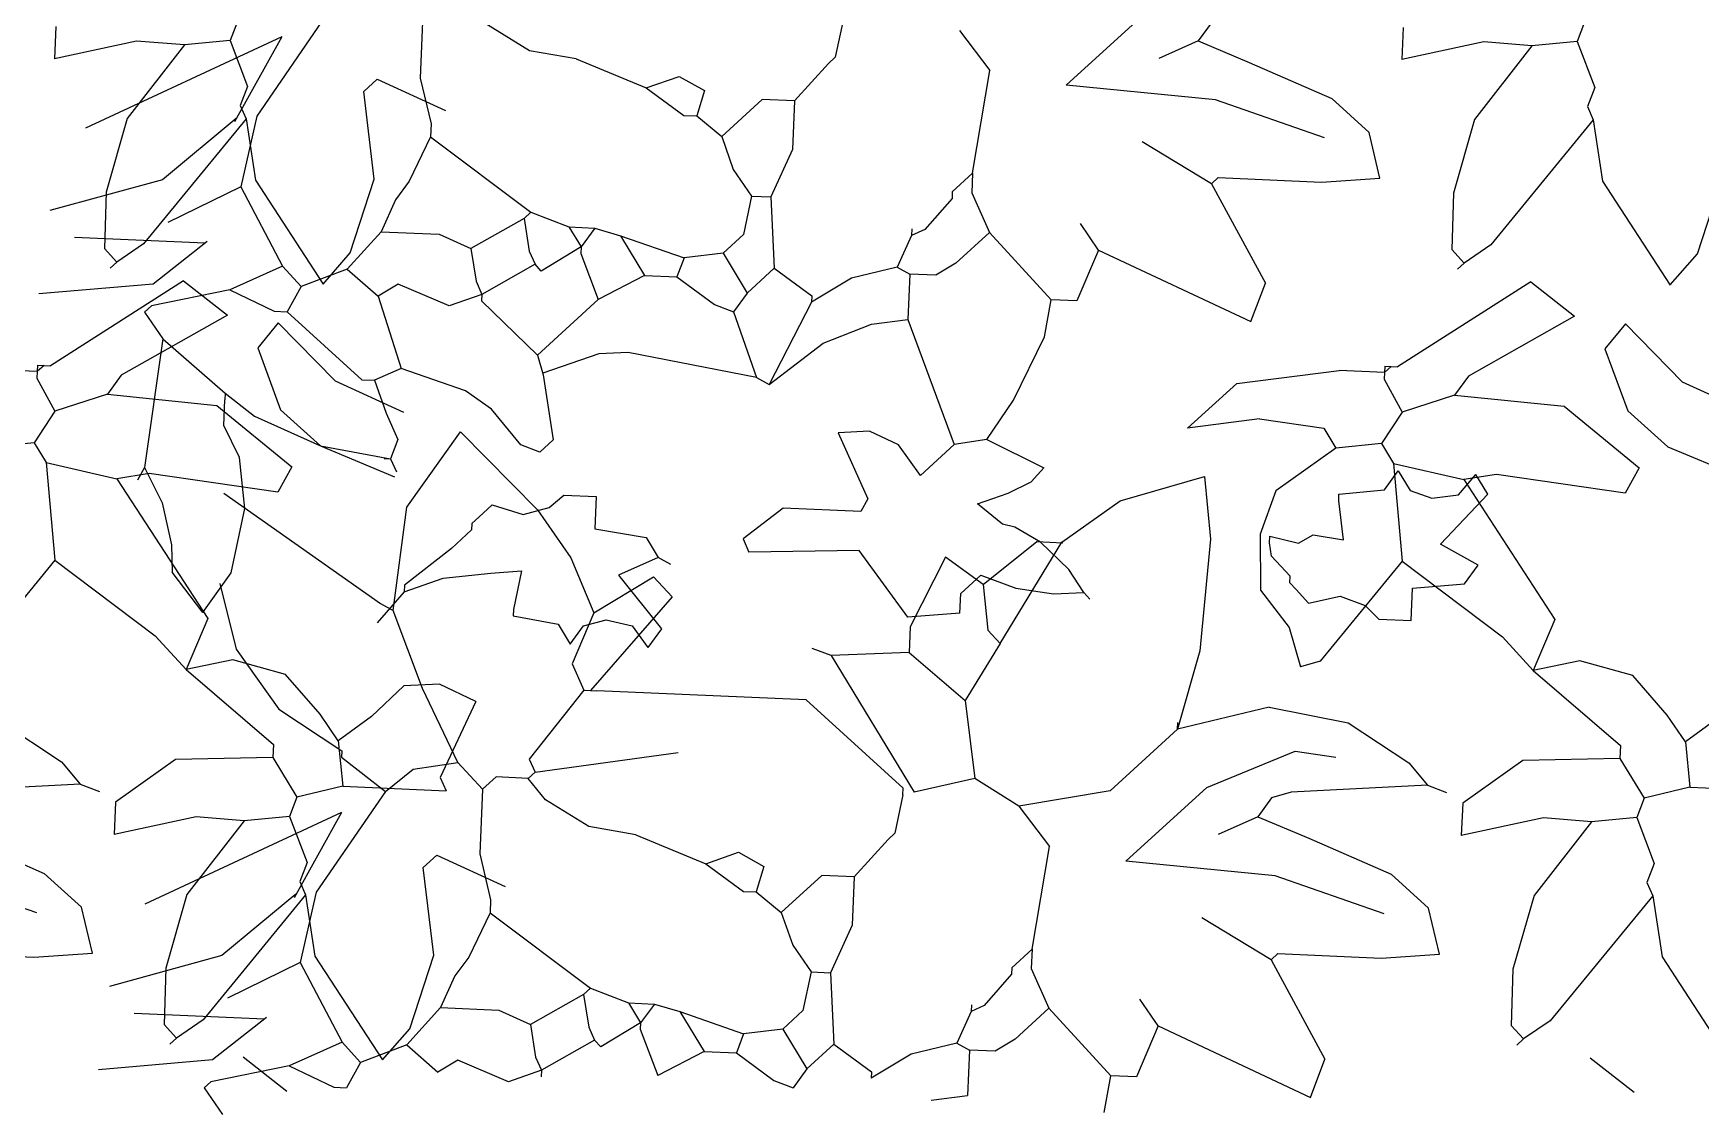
# Model space of a CAD drawing. Header units: inches. Extents: x 78.7 to 90.4, y 46.3 to 56.4.
# Drawn here: x 80.958 to 81.78, y 54.021 to 54.554 of the extents above; entities that cross this region are included whole.
import ezdxf

# ---------------------------------------------------------------- set-up
doc = ezdxf.new("R2010")
doc.units = ezdxf.units.IN
doc.header["$MEASUREMENT"] = 0
doc.layers.add('VERDE_siepe', color=96, linetype='Continuous')

msp = doc.modelspace()

# ---------------------------------------------------------------- linework, layer by layer
at = {"layer": 'VERDE_siepe'}
for p, q in [((81.14994, 54.56383), (81.14855, 54.53196)), ((81.46725, 54.52844), (81.50715, 54.5648)), ((80.9689, 54.55742), (80.96821, 54.5415)), ((81.0584, 54.55991), (81.05479, 54.55049)), ((81.10201, 54.56272), (81.06792, 54.51314)), ((81.20241, 54.54544), (81.181, 54.55866)), ((81.35731, 54.56117), (81.35329, 54.54219)), ((81.41452, 54.55548), (81.42962, 54.53567)), ((81.53919, 54.55962), (81.53241, 54.55034)), ((81.63347, 54.55695), (81.63277, 54.54103)), ((81.72296, 54.55944), (81.71935, 54.55002)), ((81.00867, 54.55021), (80.96821, 54.5415)), ((80.98359, 54.50738), (81.08047, 54.55251)), ((81.03235, 54.54828), (81.00407, 54.51202)), ((81.03235, 54.54828), (81.00867, 54.55021)), ((81.05479, 54.55049), (81.03235, 54.54828)), ((81.05479, 54.55049), (81.06338, 54.52777)), ((81.05714, 54.51056), (81.08047, 54.55251)), ((81.53241, 54.55034), (81.51288, 54.54162)), ((81.53241, 54.55034), (81.55748, 54.53967)), ((81.67323, 54.54974), (81.63277, 54.54103)), ((81.69691, 54.54781), (81.66863, 54.51155)), ((81.69691, 54.54781), (81.67323, 54.54974)), ((81.71935, 54.55002), (81.69691, 54.54781)), ((81.71935, 54.55002), (81.72794, 54.5273)), ((81.22558, 54.54138), (81.20241, 54.54544)), ((81.22558, 54.54138), (81.26006, 54.5271)), ((81.34997, 54.53914), (81.3332, 54.52072)), ((81.35329, 54.54219), (81.34997, 54.53914)), ((81.55748, 54.53967), (81.59821, 54.52193)), ((81.12738, 54.53136), (81.12072, 54.52527)), ((81.12738, 54.53136), (81.16109, 54.51592)), ((81.14855, 54.53196), (81.15395, 54.50938)), ((81.26006, 54.5271), (81.27627, 54.53278)), ((81.27627, 54.53278), (81.28874, 54.52585)), ((81.42102, 54.48498), (81.42962, 54.53567)), ((81.06338, 54.52777), (81.05978, 54.51835)), ((81.1259, 54.48213), (81.12072, 54.52527)), ((81.26006, 54.5271), (81.27862, 54.51353)), ((81.28874, 54.52585), (81.285, 54.51325)), ((81.54096, 54.52115), (81.46725, 54.52844)), ((81.72794, 54.5273), (81.72434, 54.51788)), ((81.05978, 54.51835), (81.06268, 54.51184)), ((81.31727, 54.52142), (81.29732, 54.50313)), ((81.3332, 54.52072), (81.31727, 54.52142)), ((81.3332, 54.52072), (81.33221, 54.49678)), ((81.5947, 54.50248), (81.54096, 54.52115)), ((81.59821, 54.52193), (81.61663, 54.50518)), ((81.72434, 54.51788), (81.72724, 54.51137)), ((81.00407, 54.51202), (80.99369, 54.47561)), ((81.06268, 54.51184), (81.01211, 54.4502)), ((81.05777, 54.51208), (81.02136, 54.48182)), ((81.06792, 54.51314), (81.06003, 54.47836)), ((81.06268, 54.51184), (81.06724, 54.48162)), ((81.15395, 54.50938), (81.15367, 54.50301)), ((81.27862, 54.51353), (81.285, 54.51325)), ((81.285, 54.51325), (81.29732, 54.50313)), ((81.66863, 54.51155), (81.65825, 54.47515)), ((81.72724, 54.51137), (81.67667, 54.44973)), ((81.72724, 54.51137), (81.73181, 54.48115)), ((81.15367, 54.50301), (81.14314, 54.48113)), ((81.15367, 54.50301), (81.20313, 54.46575)), ((81.29732, 54.50313), (81.303, 54.48692)), ((81.53891, 54.47984), (81.5047, 54.50048)), ((81.62202, 54.48259), (81.61663, 54.50518)), ((81.33221, 54.49678), (81.32156, 54.47335)), ((81.02136, 54.48182), (80.96585, 54.46666)), ((81.06724, 54.48162), (81.10063, 54.43038)), ((81.11407, 54.44575), (81.1259, 54.48213)), ((81.14314, 54.48113), (81.13636, 54.47185)), ((81.303, 54.48692), (81.312, 54.47376)), ((81.42102, 54.48498), (81.41105, 54.47583)), ((81.42102, 54.48498), (81.42061, 54.47542)), ((81.53891, 54.47984), (81.54223, 54.48288)), ((81.54223, 54.48288), (81.59321, 54.48066)), ((81.59321, 54.48066), (81.62202, 54.48259)), ((81.73181, 54.48115), (81.76519, 54.42991)), ((81.77863, 54.44528), (81.79046, 54.48167)), ((80.99369, 54.47561), (80.99286, 54.44785)), ((81.06003, 54.47836), (81.02415, 54.46077)), ((81.06003, 54.47836), (81.08066, 54.43916)), ((81.312, 54.47376), (81.30799, 54.45479)), ((81.312, 54.47376), (81.32156, 54.47335)), ((81.32156, 54.47335), (81.32322, 54.43816)), ((81.41105, 54.47583), (81.41091, 54.47264)), ((81.42061, 54.47542), (81.42933, 54.45588)), ((81.53891, 54.47984), (81.5655, 54.43079)), ((81.65825, 54.47515), (81.65742, 54.44738)), ((81.13636, 54.47185), (81.12929, 54.45619)), ((81.20313, 54.46575), (81.19979, 54.46269)), ((81.20313, 54.46575), (81.22196, 54.45854)), ((81.41091, 54.47264), (81.39747, 54.45727)), ((81.19979, 54.46269), (81.17362, 54.44788)), ((81.19979, 54.46269), (81.20229, 54.44663)), ((81.22196, 54.45854), (81.22791, 54.4487)), ((81.22196, 54.45854), (81.23471, 54.45798)), ((81.23471, 54.45798), (81.22791, 54.4487)), ((81.23471, 54.45798), (81.24731, 54.45424)), ((81.3911, 54.45755), (81.39096, 54.45436)), ((81.39747, 54.45727), (81.39096, 54.45436)), ((81.48322, 54.44715), (81.47422, 54.4603)), ((81.04238, 54.45055), (80.97804, 54.45335)), ((81.01211, 54.4502), (80.99895, 54.44119)), ((81.01679, 54.43056), (81.04343, 54.45145)), ((81.12929, 54.45619), (81.11252, 54.43777)), ((81.12929, 54.45619), (81.15796, 54.45494)), ((81.15796, 54.45494), (81.17362, 54.44788)), ((81.22791, 54.4487), (81.20824, 54.43679)), ((81.22791, 54.4487), (81.22777, 54.44552)), ((81.24731, 54.45424), (81.27876, 54.4433)), ((81.24731, 54.45424), (81.25922, 54.43457)), ((81.30799, 54.45479), (81.29801, 54.44565)), ((81.39096, 54.45436), (81.3839, 54.43871)), ((81.42933, 54.45588), (81.41271, 54.44064)), ((81.42933, 54.45588), (81.45981, 54.42263)), ((81.67667, 54.44973), (81.66352, 54.44073)), ((80.99286, 54.44785), (80.99895, 54.44119)), ((80.99895, 54.44119), (80.99563, 54.43815)), ((81.10063, 54.43038), (81.11407, 54.44575)), ((81.17362, 54.44788), (81.17611, 54.43181)), ((81.2052, 54.44012), (81.17901, 54.42529)), ((81.20229, 54.44663), (81.2052, 54.44012)), ((81.20824, 54.43679), (81.2052, 54.44012)), ((81.22777, 54.44552), (81.23636, 54.42279)), ((81.27876, 54.4433), (81.27515, 54.43388)), ((81.29801, 54.44565), (81.27876, 54.4433)), ((81.29801, 54.44565), (81.30992, 54.42597)), ((81.41271, 54.44064), (81.40288, 54.43469)), ((81.48322, 54.44715), (81.47255, 54.42207)), ((81.48322, 54.44715), (81.55829, 54.41196)), ((81.65742, 54.44738), (81.66352, 54.44073)), ((81.66352, 54.44073), (81.66019, 54.43768)), ((81.7652, 54.42992), (81.77863, 54.44528)), ((81.03184, 54.43193), (80.96618, 54.39011)), ((81.03184, 54.43193), (81.05346, 54.41504)), ((81.08066, 54.43916), (81.05462, 54.42753)), ((81.08066, 54.43916), (81.0898, 54.42918)), ((81.11252, 54.43777), (81.0898, 54.42918)), ((81.11252, 54.43777), (81.1279, 54.42433)), ((81.17611, 54.43181), (81.17901, 54.42529)), ((81.25922, 54.43457), (81.23636, 54.42279)), ((81.25922, 54.43457), (81.27515, 54.43388)), ((81.27515, 54.43388), (81.29371, 54.42029)), ((81.32322, 54.43816), (81.30992, 54.42597)), ((81.32322, 54.43816), (81.34178, 54.42458)), ((81.36131, 54.43331), (81.34164, 54.4214)), ((81.3839, 54.43871), (81.36131, 54.43331)), ((81.3839, 54.43871), (81.39012, 54.43524)), ((81.39012, 54.43524), (81.38915, 54.41294)), ((81.40288, 54.43469), (81.39012, 54.43524)), ((80.96044, 54.42566), (81.01679, 54.43056)), ((81.05462, 54.42753), (81.01597, 54.41964)), ((81.05462, 54.42753), (81.07651, 54.417)), ((81.0898, 54.42918), (81.08287, 54.41672)), ((81.13773, 54.43029), (81.1279, 54.42433)), ((81.1279, 54.42433), (81.13911, 54.38873)), ((81.16281, 54.41962), (81.13773, 54.43029)), ((81.17901, 54.42529), (81.16281, 54.41962)), ((81.17901, 54.42529), (81.17887, 54.42211)), ((81.30992, 54.42597), (81.30313, 54.41669)), ((81.34178, 54.42458), (81.34164, 54.4214)), ((81.55829, 54.41196), (81.5655, 54.43079)), ((81.6964, 54.43146), (81.63074, 54.38964)), ((81.6964, 54.43146), (81.71802, 54.41457)), ((81.01597, 54.41964), (81.01264, 54.41659)), ((81.01264, 54.41659), (81.02165, 54.40343)), ((81.07651, 54.417), (81.08287, 54.41672)), ((81.08287, 54.41672), (81.11972, 54.3832)), ((81.17887, 54.42211), (81.20644, 54.39537)), ((81.23636, 54.42279), (81.20644, 54.39537)), ((81.29371, 54.42029), (81.30313, 54.41669)), ((81.30313, 54.41669), (81.31449, 54.38428)), ((81.34164, 54.4214), (81.32072, 54.38081)), ((81.4566, 54.40444), (81.45981, 54.42263)), ((81.47255, 54.42207), (81.45981, 54.42263)), ((81.05346, 54.41504), (81.00108, 54.38539)), ((81.07851, 54.41128), (81.0684, 54.39896)), ((81.10672, 54.38253), (81.07851, 54.41128)), ((81.3474, 54.40122), (81.37126, 54.41062)), ((81.37126, 54.41062), (81.38915, 54.41294)), ((81.38915, 54.41294), (81.412, 54.3513)), ((81.71802, 54.41457), (81.66564, 54.38492)), ((81.74307, 54.41082), (81.73296, 54.39849)), ((81.77128, 54.38206), (81.74307, 54.41082)), ((81.02165, 54.40343), (81.01249, 54.33999)), ((81.02165, 54.40343), (81.05239, 54.37655)), ((81.0684, 54.39896), (81.07972, 54.36835)), ((81.32072, 54.38081), (81.3474, 54.40122)), ((81.44116, 54.37317), (81.4566, 54.40444)), ((81.20644, 54.39537), (81.20921, 54.38567)), ((81.23668, 54.39603), (81.20899, 54.38638)), ((81.25118, 54.39662), (81.23668, 54.39603)), ((81.31449, 54.38428), (81.25118, 54.39662)), ((81.73296, 54.39849), (81.74428, 54.36788)), ((80.95967, 54.3872), (80.93737, 54.38817)), ((80.95967, 54.3872), (80.95953, 54.38401)), ((80.95953, 54.38401), (80.96839, 54.36766)), ((80.95981, 54.39039), (80.95967, 54.3872)), ((80.96299, 54.39025), (80.95967, 54.3872)), ((80.95981, 54.39039), (80.96299, 54.39025)), ((80.96299, 54.39025), (80.96618, 54.39011)), ((81.00108, 54.38539), (80.9943, 54.37611)), ((81.14043, 54.36709), (81.10672, 54.38253)), ((81.11972, 54.3832), (81.12609, 54.38292)), ((81.13911, 54.38873), (81.12609, 54.38292)), ((81.12609, 54.38292), (81.13177, 54.36671)), ((81.17099, 54.37776), (81.13911, 54.38873)), ((81.20921, 54.38567), (81.21419, 54.35354)), ((81.31449, 54.38428), (81.32072, 54.38081)), ((81.55145, 54.38127), (81.60193, 54.3877)), ((81.62423, 54.38673), (81.60193, 54.3877)), ((81.62423, 54.38673), (81.62409, 54.38355)), ((81.62409, 54.38355), (81.63295, 54.3672)), ((81.62437, 54.38992), (81.62423, 54.38673)), ((81.62755, 54.38978), (81.62423, 54.38673)), ((81.62437, 54.38992), (81.62755, 54.38978)), ((81.62755, 54.38978), (81.63074, 54.38964)), ((81.66564, 54.38492), (81.65886, 54.37564)), ((80.9943, 54.37611), (80.96839, 54.36766)), ((80.9943, 54.37611), (81.04832, 54.37057)), ((81.05239, 54.37655), (81.05225, 54.37336)), ((81.05239, 54.37655), (81.06683, 54.36516)), ((81.18368, 54.36863), (81.17099, 54.37776)), ((81.52704, 54.3593), (81.55145, 54.38127)), ((81.65886, 54.37564), (81.63295, 54.3672)), ((81.65886, 54.37564), (81.71288, 54.3701)), ((81.80499, 54.36662), (81.77128, 54.38206)), ((80.96839, 54.36766), (80.95814, 54.35216)), ((81.04832, 54.37057), (81.0853, 54.34022)), ((81.0517, 54.36062), (81.05225, 54.37336)), ((81.07972, 54.36835), (81.09946, 54.3506)), ((81.13177, 54.36671), (81.13758, 54.35369)), ((81.19813, 54.35105), (81.18368, 54.36863)), ((81.42808, 54.35379), (81.44116, 54.37317)), ((81.63295, 54.3672), (81.6227, 54.35169)), ((81.71288, 54.3701), (81.74986, 54.33976)), ((81.74428, 54.36788), (81.76402, 54.35013)), ((81.05941, 54.34492), (81.0517, 54.36062)), ((81.06683, 54.36516), (81.09946, 54.3506)), ((81.37013, 54.35784), (81.35479, 54.35698)), ((81.3845, 54.35108), (81.37013, 54.35784)), ((81.56259, 54.36389), (81.52704, 54.3593)), ((81.56259, 54.36389), (81.5943, 54.35931)), ((81.5943, 54.35931), (81.60026, 54.34947)), ((80.95814, 54.35216), (80.9357, 54.34994)), ((80.95814, 54.35216), (80.9641, 54.34232)), ((81.09946, 54.3506), (81.13586, 54.33536)), ((81.09946, 54.3506), (81.13398, 54.34427)), ((81.13758, 54.35369), (81.13398, 54.34427)), ((81.14191, 54.32034), (81.16845, 54.35757)), ((81.16845, 54.35757), (81.20635, 54.31906)), ((81.20754, 54.34744), (81.19813, 54.35105)), ((81.21419, 54.35354), (81.20754, 54.34744)), ((81.35479, 54.35698), (81.36934, 54.32443)), ((81.39538, 54.33606), (81.3845, 54.35108)), ((81.412, 54.3513), (81.39538, 54.33606)), ((81.42808, 54.35379), (81.412, 54.3513)), ((81.42808, 54.35379), (81.4562, 54.3398)), ((81.6227, 54.35169), (81.60026, 54.34947)), ((81.6227, 54.35169), (81.62866, 54.34185)), ((81.76402, 54.35013), (81.80042, 54.3349)), ((80.9641, 54.34232), (80.99886, 54.33442)), ((80.9641, 54.34232), (80.96838, 54.29425)), ((81.06212, 54.31966), (81.05941, 54.34492)), ((81.1308, 54.34441), (81.13398, 54.34427)), ((81.13398, 54.34427), (81.13689, 54.33775)), ((81.60026, 54.34947), (81.57062, 54.32842)), ((81.62866, 54.34185), (81.66342, 54.33395)), ((81.62866, 54.34185), (81.63294, 54.29378)), ((81.01493, 54.33691), (80.99886, 54.33442)), ((80.99886, 54.33442), (81.04374, 54.26543)), ((81.01249, 54.33999), (81.00903, 54.33375)), ((81.01249, 54.33999), (81.02135, 54.32258)), ((81.07838, 54.32776), (81.01493, 54.33691)), ((81.0853, 54.34022), (81.07838, 54.32776)), ((81.44996, 54.33286), (81.4562, 54.3398)), ((81.49384, 54.32342), (81.53541, 54.33543)), ((81.53541, 54.33543), (81.53846, 54.30458)), ((81.62423, 54.32893), (81.63103, 54.33821)), ((81.63103, 54.33821), (81.63684, 54.32867)), ((81.66074, 54.32649), (81.66926, 54.33655)), ((81.6795, 54.33644), (81.66342, 54.33395)), ((81.66342, 54.33395), (81.7083, 54.26496)), ((81.67521, 54.32671), (81.66926, 54.33655)), ((81.74294, 54.32729), (81.6795, 54.33644)), ((81.74986, 54.33976), (81.74294, 54.32729)), ((81.05162, 54.32725), (81.12904, 54.27281)), ((81.21211, 54.32024), (81.21939, 54.32635)), ((81.21939, 54.32635), (81.23532, 54.32566)), ((81.23532, 54.32566), (81.23463, 54.30973)), ((81.4235, 54.32207), (81.43857, 54.32722)), ((81.43857, 54.32722), (81.44996, 54.33286)), ((81.57062, 54.32842), (81.56287, 54.30706)), ((81.60166, 54.32353), (81.6018, 54.32672)), ((81.6018, 54.32672), (81.62423, 54.32893)), ((81.63684, 54.32867), (81.64758, 54.32478)), ((81.64758, 54.32478), (81.66074, 54.32649)), ((81.6518, 54.30219), (81.67521, 54.32671)), ((81.02135, 54.32258), (81.0259, 54.30182)), ((81.05529, 54.28797), (81.06212, 54.31966)), ((81.13528, 54.26935), (81.14191, 54.32034)), ((81.17742, 54.31541), (81.18406, 54.32151)), ((81.18406, 54.32151), (81.19942, 54.31679)), ((81.19942, 54.31679), (81.21211, 54.32024)), ((81.20635, 54.31906), (81.2229, 54.29531)), ((81.32764, 54.31986), (81.30782, 54.30476)), ((81.36587, 54.31819), (81.32764, 54.31986)), ((81.36934, 54.32443), (81.36587, 54.31819)), ((81.43583, 54.31195), (81.4235, 54.32207)), ((81.46511, 54.30317), (81.49384, 54.32342)), ((81.60401, 54.30428), (81.60166, 54.32353)), ((81.17395, 54.30918), (81.16397, 54.30004)), ((81.17409, 54.31237), (81.17395, 54.30918)), ((81.17742, 54.31541), (81.17409, 54.31237)), ((81.23463, 54.30973), (81.25997, 54.30543)), ((81.44195, 54.31049), (81.43583, 54.31195)), ((81.45453, 54.30318), (81.44195, 54.31049)), ((81.0259, 54.30182), (81.0262, 54.28831)), ((81.25997, 54.30543), (81.26593, 54.2956)), ((81.30782, 54.30476), (81.31074, 54.29826)), ((81.42632, 54.28219), (81.45278, 54.30339)), ((81.43463, 54.2531), (81.46511, 54.30317)), ((81.45278, 54.30339), (81.46553, 54.30283)), ((81.4686, 54.28967), (81.45453, 54.30318)), ((81.53846, 54.30458), (81.53313, 54.24953)), ((81.56287, 54.30706), (81.56313, 54.2794)), ((81.56747, 54.30286), (81.56761, 54.30606)), ((81.56854, 54.29625), (81.56747, 54.30286)), ((81.56761, 54.30606), (81.58188, 54.30264)), ((81.58188, 54.30264), (81.58899, 54.30677)), ((81.58899, 54.30677), (81.60401, 54.30428)), ((81.6705, 54.2918), (81.6518, 54.30219)), ((80.96838, 54.29425), (80.92793, 54.24494)), ((80.96838, 54.29425), (81.01784, 54.25698)), ((81.16397, 54.30004), (81.14084, 54.2819)), ((81.2229, 54.29531), (81.23418, 54.26822)), ((81.26593, 54.2956), (81.2464, 54.28687)), ((81.27217, 54.29213), (81.26593, 54.2956)), ((81.36504, 54.29908), (81.31074, 54.29826)), ((81.38914, 54.26611), (81.36504, 54.29908)), ((81.40776, 54.29577), (81.3903, 54.26142)), ((81.42632, 54.28219), (81.40776, 54.29577)), ((81.57768, 54.28627), (81.56854, 54.29625)), ((81.63294, 54.29378), (81.59249, 54.24447)), ((81.63294, 54.29378), (81.6824, 54.25651)), ((81.0413, 54.2685), (81.0262, 54.28831)), ((81.0413, 54.2685), (81.05529, 54.28797)), ((81.1407, 54.2787), (81.15988, 54.28538)), ((81.15988, 54.28538), (81.18343, 54.28778)), ((81.18343, 54.28778), (81.19861, 54.28895)), ((81.19861, 54.28895), (81.19459, 54.26998)), ((81.23418, 54.26822), (81.26369, 54.28609)), ((81.2464, 54.28687), (81.26759, 54.26041)), ((81.26369, 54.28609), (81.27283, 54.27612)), ((81.41519, 54.27774), (81.42516, 54.28688)), ((81.42516, 54.28688), (81.44239, 54.28037)), ((81.47586, 54.27828), (81.4686, 54.28967)), ((81.57754, 54.28309), (81.57768, 54.28627)), ((81.6637, 54.28252), (81.6705, 54.2918)), ((81.04967, 54.28266), (81.05784, 54.25037)), ((81.1407, 54.2787), (81.12727, 54.26334)), ((81.14084, 54.2819), (81.1407, 54.2787)), ((81.27283, 54.27612), (81.23252, 54.22999)), ((81.41477, 54.26818), (81.41519, 54.27774)), ((81.42632, 54.28219), (81.42853, 54.25975)), ((81.44239, 54.28037), (81.46104, 54.27771)), ((81.46104, 54.27771), (81.47586, 54.27828)), ((81.47586, 54.27828), (81.4789, 54.27496)), ((81.56313, 54.2794), (81.57726, 54.2611)), ((81.5806, 54.27977), (81.57754, 54.28309)), ((81.5806, 54.27977), (81.58668, 54.27311)), ((81.58668, 54.27311), (81.60239, 54.27648)), ((81.60239, 54.27648), (81.61474, 54.27194)), ((81.63739, 54.26451), (81.63808, 54.28045)), ((81.63808, 54.28045), (81.6637, 54.28252)), ((81.12904, 54.27281), (81.13528, 54.26935)), ((81.14974, 54.23093), (81.13528, 54.26935)), ((81.19459, 54.26998), (81.19445, 54.26678)), ((81.23418, 54.26822), (81.22351, 54.24315)), ((81.41477, 54.26818), (81.38914, 54.26611)), ((81.61474, 54.27194), (81.62146, 54.26521)), ((81.04374, 54.26543), (81.03307, 54.24035)), ((81.19445, 54.26678), (81.21661, 54.26263)), ((81.21661, 54.26263), (81.22257, 54.25279)), ((81.22257, 54.25279), (81.22919, 54.26179)), ((81.22919, 54.26179), (81.24023, 54.26474)), ((81.24023, 54.26474), (81.25319, 54.26189)), ((81.25319, 54.26189), (81.2608, 54.25113)), ((81.26759, 54.26041), (81.2608, 54.25113)), ((81.3903, 54.26142), (81.38974, 54.24868)), ((81.42853, 54.25975), (81.43463, 54.2531)), ((81.57726, 54.2611), (81.58279, 54.2417)), ((81.62146, 54.26521), (81.63739, 54.26451)), ((81.7083, 54.26496), (81.69763, 54.23988)), ((81.01784, 54.25698), (81.03307, 54.24035)), ((81.43463, 54.2531), (81.41744, 54.22512)), ((81.6824, 54.25651), (81.69763, 54.23988)), ((81.05608, 54.24515), (81.03307, 54.24035)), ((81.08215, 54.23787), (81.05608, 54.24515)), ((81.05784, 54.25037), (81.07889, 54.22073)), ((81.22351, 54.24315), (81.22933, 54.23013)), ((81.35137, 54.24715), (81.34195, 54.25076)), ((81.38974, 54.24868), (81.35137, 54.24715)), ((81.35137, 54.24715), (81.39216, 54.17982)), ((81.38974, 54.24868), (81.41744, 54.22512)), ((81.53313, 54.24953), (81.52217, 54.21098)), ((81.59249, 54.24447), (81.58279, 54.2417)), ((81.72065, 54.24468), (81.69763, 54.23988)), ((81.74671, 54.2374), (81.72065, 54.24468)), ((81.03307, 54.24035), (81.07614, 54.20337)), ((81.09914, 54.21832), (81.08215, 54.23787)), ((81.69763, 54.23988), (81.7407, 54.2029)), ((81.7637, 54.21785), (81.74671, 54.2374)), ((81.14054, 54.23225), (81.12462, 54.21721)), ((81.15816, 54.23302), (81.14054, 54.23225)), ((81.16713, 54.19454), (81.14974, 54.23093)), ((81.17602, 54.22454), (81.15816, 54.23302)), ((81.22933, 54.23013), (81.20231, 54.19619)), ((81.22933, 54.23013), (81.23252, 54.22999)), ((81.23252, 54.22999), (81.2357, 54.22985)), ((81.33893, 54.22535), (81.2357, 54.22985)), ((81.07889, 54.22073), (81.10991, 54.20022)), ((81.10814, 54.20516), (81.09914, 54.21832)), ((81.17602, 54.22454), (81.15842, 54.187)), ((81.38682, 54.18177), (81.33893, 54.22535)), ((81.41744, 54.22512), (81.42215, 54.18661)), ((81.56733, 54.22178), (81.52217, 54.21098)), ((81.56733, 54.22178), (81.60634, 54.21409)), ((80.94178, 54.21456), (80.9717, 54.19483)), ((81.12462, 54.21721), (81.10814, 54.20516)), ((81.52217, 54.21098), (81.48892, 54.18051)), ((81.52217, 54.21098), (81.52231, 54.21417)), ((81.60634, 54.21409), (81.63627, 54.19436)), ((81.7727, 54.20469), (81.7637, 54.21785)), ((81.78918, 54.21674), (81.7727, 54.20469)), ((81.07614, 54.20337), (81.07586, 54.19699)), ((81.10814, 54.20516), (81.11035, 54.18272)), ((81.7407, 54.2029), (81.74042, 54.19652)), ((81.7727, 54.20469), (81.77491, 54.18225)), ((80.9717, 54.19483), (80.98089, 54.18373)), ((81.02793, 54.19589), (80.99828, 54.17483)), ((81.07586, 54.19699), (81.02793, 54.19589)), ((81.07586, 54.19699), (81.08778, 54.17732)), ((81.10991, 54.20022), (81.10978, 54.19704)), ((81.10978, 54.19704), (81.13139, 54.18013)), ((81.14507, 54.1912), (81.16713, 54.19454)), ((81.16713, 54.19454), (81.17932, 54.18124)), ((81.20231, 54.19619), (81.20522, 54.18969)), ((81.20522, 54.18969), (81.27587, 54.19937)), ((81.53653, 54.18221), (81.58016, 54.20004)), ((81.58016, 54.20004), (81.60017, 54.19712)), ((81.63627, 54.19436), (81.64545, 54.18326)), ((81.69249, 54.19542), (81.66284, 54.17437)), ((81.74042, 54.19652), (81.69249, 54.19542)), ((81.74042, 54.19652), (81.75234, 54.17685)), ((81.13139, 54.18013), (81.14507, 54.1912)), ((81.15842, 54.187), (81.16133, 54.1805)), ((81.18596, 54.18733), (81.17932, 54.18124)), ((81.2019, 54.18663), (81.18596, 54.18733)), ((81.20522, 54.18969), (81.2019, 54.18663)), ((81.21038, 54.17607), (81.2019, 54.18663)), ((81.42215, 54.18661), (81.39216, 54.17982)), ((81.4439, 54.17289), (81.42215, 54.18661)), ((80.98089, 54.18373), (80.9137, 54.18027)), ((80.98089, 54.18373), (80.99031, 54.18013)), ((81.08778, 54.17732), (81.08417, 54.1679)), ((81.11035, 54.18272), (81.08778, 54.17732)), ((81.13139, 54.18013), (81.0973, 54.13055)), ((81.11035, 54.18272), (81.16133, 54.1805)), ((81.17932, 54.18124), (81.17793, 54.14937)), ((81.38669, 54.17858), (81.38267, 54.1596)), ((81.38669, 54.17858), (81.38682, 54.18177)), ((81.48892, 54.18051), (81.4439, 54.17289)), ((81.49663, 54.14585), (81.53653, 54.18221)), ((81.56857, 54.17703), (81.56179, 54.16775)), ((81.57827, 54.1798), (81.56857, 54.17703)), ((81.64545, 54.18326), (81.57827, 54.1798)), ((81.64545, 54.18326), (81.65487, 54.17966)), ((81.75234, 54.17685), (81.74873, 54.16743)), ((81.77491, 54.18225), (81.75234, 54.17685)), ((81.77491, 54.18225), (81.82589, 54.18003)), ((80.99828, 54.17483), (80.99759, 54.15891)), ((81.01297, 54.12479), (81.10985, 54.16992)), ((81.08652, 54.12797), (81.10985, 54.16992)), ((81.23179, 54.16285), (81.21038, 54.17607)), ((81.4439, 54.17289), (81.459, 54.15308)), ((81.66284, 54.17437), (81.66215, 54.15844)), ((81.03805, 54.16762), (80.99759, 54.15891)), ((81.06172, 54.16569), (81.03345, 54.12943)), ((81.06173, 54.16569), (81.03805, 54.16762)), ((81.08417, 54.1679), (81.06173, 54.16569)), ((81.08417, 54.1679), (81.09275, 54.14518)), ((81.25495, 54.15879), (81.23179, 54.16285)), ((81.56179, 54.16775), (81.54225, 54.15903)), ((81.56179, 54.16775), (81.58685, 54.15708)), ((81.70261, 54.16715), (81.66215, 54.15844)), ((81.72629, 54.16522), (81.69801, 54.12896)), ((81.72629, 54.16522), (81.70261, 54.16715)), ((81.74873, 54.16743), (81.72629, 54.16522)), ((81.74873, 54.16743), (81.75731, 54.14472)), ((80.92229, 54.15755), (80.96302, 54.13981)), ((81.25495, 54.15879), (81.28944, 54.14451)), ((81.37935, 54.15656), (81.36258, 54.13813)), ((81.38267, 54.1596), (81.37935, 54.15656)), ((81.4504, 54.10239), (81.459, 54.15308)), ((81.58685, 54.15708), (81.62758, 54.13935)), ((81.09275, 54.14518), (81.08915, 54.13576)), ((81.15675, 54.14877), (81.1501, 54.14268)), ((81.15675, 54.14877), (81.19046, 54.13333)), ((81.17793, 54.14937), (81.18332, 54.1268)), ((81.28944, 54.14451), (81.30565, 54.15019)), ((81.28944, 54.14451), (81.308, 54.13094)), ((81.30565, 54.15019), (81.31811, 54.14326)), ((81.57034, 54.13856), (81.49663, 54.14585)), ((81.75731, 54.14472), (81.75371, 54.1353)), ((80.95951, 54.12035), (80.90578, 54.13902)), ((80.96302, 54.13981), (80.98144, 54.12306)), ((81.08915, 54.13576), (81.09206, 54.12925)), ((81.15528, 54.09955), (81.1501, 54.14268)), ((81.31811, 54.14326), (81.31437, 54.13066)), ((81.34665, 54.13883), (81.3267, 54.12055)), ((81.36258, 54.13813), (81.34665, 54.13883)), ((81.36258, 54.13813), (81.36159, 54.1142)), ((81.62407, 54.11989), (81.57034, 54.13856)), ((81.62758, 54.13935), (81.646, 54.12259)), ((81.03345, 54.12943), (81.02307, 54.09303)), ((81.09206, 54.12925), (81.04149, 54.06761)), ((81.08715, 54.1295), (81.05074, 54.09923)), ((81.0973, 54.13055), (81.08941, 54.09578)), ((81.09206, 54.12925), (81.09662, 54.09903)), ((81.308, 54.13094), (81.31437, 54.13066)), ((81.31437, 54.13066), (81.3267, 54.12055)), ((81.69801, 54.12896), (81.68763, 54.09256)), ((81.75662, 54.12878), (81.70605, 54.06714)), ((81.75371, 54.1353), (81.75662, 54.12878)), ((81.75662, 54.12878), (81.76118, 54.09857)), ((80.98684, 54.10047), (80.98144, 54.12306)), ((81.18305, 54.12042), (81.17252, 54.09854)), ((81.18332, 54.1268), (81.18305, 54.12042)), ((81.18305, 54.12042), (81.2325, 54.08316)), ((81.3267, 54.12055), (81.33238, 54.10433)), ((81.6514, 54.1), (81.646, 54.12259)), ((81.36159, 54.1142), (81.35094, 54.09076)), ((81.56829, 54.09725), (81.53407, 54.11789)), ((81.33238, 54.10433), (81.34138, 54.09118)), ((80.90705, 54.10076), (80.95802, 54.09854)), ((80.95802, 54.09854), (80.98684, 54.10047)), ((81.05074, 54.09923), (80.99523, 54.08407)), ((81.08941, 54.09578), (81.05352, 54.07819)), ((81.08941, 54.09578), (81.11004, 54.05657)), ((81.09662, 54.09903), (81.13, 54.04779)), ((81.14345, 54.06316), (81.15528, 54.09955)), ((81.17252, 54.09854), (81.16573, 54.08926)), ((81.4504, 54.10239), (81.44042, 54.09325)), ((81.4504, 54.10239), (81.44998, 54.09283)), ((81.56829, 54.09725), (81.57161, 54.10029)), ((81.56829, 54.09725), (81.59488, 54.04821)), ((81.57161, 54.10029), (81.62258, 54.09807)), ((81.62258, 54.09807), (81.6514, 54.1)), ((81.76118, 54.09857), (81.79456, 54.04732)), ((81.02307, 54.09303), (81.02223, 54.06526)), ((81.16573, 54.08926), (81.15866, 54.0736)), ((81.34138, 54.09118), (81.33736, 54.0722)), ((81.34138, 54.09118), (81.35094, 54.09076)), ((81.35094, 54.09076), (81.35259, 54.05557)), ((81.44028, 54.09005), (81.42685, 54.07468)), ((81.44042, 54.09325), (81.44028, 54.09005)), ((81.44998, 54.09283), (81.45871, 54.0733)), ((81.68763, 54.09256), (81.68679, 54.06479)), ((81.22917, 54.08011), (81.20299, 54.06529)), ((81.2325, 54.08316), (81.22917, 54.08011)), ((81.22917, 54.08011), (81.23167, 54.06404)), ((81.2325, 54.08316), (81.25134, 54.07595)), ((81.07175, 54.06796), (81.00742, 54.07077)), ((81.15866, 54.0736), (81.1419, 54.05518)), ((81.15866, 54.0736), (81.18734, 54.07235)), ((81.18734, 54.07235), (81.20299, 54.06529)), ((81.25134, 54.07595), (81.25729, 54.06611)), ((81.25134, 54.07595), (81.26408, 54.07539)), ((81.26408, 54.07539), (81.25729, 54.06611)), ((81.26408, 54.07539), (81.27668, 54.07166)), ((81.27668, 54.07166), (81.30813, 54.06071)), ((81.27668, 54.07166), (81.2886, 54.05198)), ((81.33736, 54.0722), (81.32739, 54.06306)), ((81.42033, 54.07177), (81.41327, 54.05612)), ((81.42047, 54.07496), (81.42033, 54.07177)), ((81.42685, 54.07468), (81.42033, 54.07177)), ((81.45871, 54.0733), (81.44209, 54.05806)), ((81.45871, 54.0733), (81.48918, 54.04004)), ((81.51259, 54.06456), (81.50359, 54.07772)), ((81.02223, 54.06526), (81.02833, 54.05861)), ((81.04149, 54.06761), (81.02833, 54.05861)), ((81.04617, 54.04797), (81.07281, 54.06886)), ((81.13001, 54.0478), (81.14345, 54.06316)), ((81.20299, 54.06529), (81.20548, 54.04922)), ((81.23167, 54.06404), (81.23457, 54.05753)), ((81.25729, 54.06611), (81.23762, 54.05421)), ((81.25729, 54.06611), (81.25715, 54.06293)), ((81.25715, 54.06293), (81.26574, 54.04021)), ((81.32739, 54.06306), (81.30813, 54.06071)), ((81.32739, 54.06306), (81.3393, 54.04339)), ((81.51259, 54.06456), (81.50192, 54.03948)), ((81.51259, 54.06456), (81.58767, 54.02937)), ((81.68679, 54.06479), (81.69289, 54.05814)), ((81.70605, 54.06714), (81.69289, 54.05814)), ((81.02833, 54.05861), (81.02501, 54.05556)), ((81.11004, 54.05657), (81.08399, 54.04494)), ((81.11004, 54.05657), (81.11918, 54.0466)), ((81.1419, 54.05518), (81.11918, 54.0466)), ((81.1419, 54.05518), (81.15727, 54.04175)), ((81.23457, 54.05753), (81.20839, 54.04271)), ((81.23762, 54.05421), (81.23457, 54.05753)), ((81.30813, 54.06071), (81.30452, 54.05129)), ((81.35259, 54.05557), (81.3393, 54.04339)), ((81.35259, 54.05557), (81.37115, 54.042)), ((81.41327, 54.05612), (81.39069, 54.05072)), ((81.41327, 54.05612), (81.4195, 54.05265)), ((81.44209, 54.05806), (81.43225, 54.0521)), ((81.69289, 54.05814), (81.68957, 54.0551)), ((80.98982, 54.04307), (81.04617, 54.04797)), ((81.06122, 54.04934), (81.08283, 54.03245)), ((81.11918, 54.0466), (81.11225, 54.03413)), ((81.16711, 54.0477), (81.15727, 54.04175)), ((81.19219, 54.03703), (81.16711, 54.0477)), ((81.20548, 54.04922), (81.20839, 54.04271)), ((81.2886, 54.05198), (81.26574, 54.04021)), ((81.2886, 54.05198), (81.30452, 54.05129)), ((81.30452, 54.05129), (81.32309, 54.0377)), ((81.39069, 54.05072), (81.37102, 54.03881)), ((81.4195, 54.05265), (81.41853, 54.03035)), ((81.43225, 54.0521), (81.4195, 54.05265)), ((81.58767, 54.02937), (81.59488, 54.04821)), ((81.72578, 54.04888), (81.74739, 54.03198)), ((81.04534, 54.03705), (81.04202, 54.03401)), ((81.08399, 54.04494), (81.04534, 54.03705)), ((81.08399, 54.04494), (81.10588, 54.03441)), ((81.20839, 54.04271), (81.19219, 54.03703)), ((81.20839, 54.04271), (81.20825, 54.03952)), ((81.32309, 54.0377), (81.3325, 54.03411)), ((81.3393, 54.04339), (81.3325, 54.03411)), ((81.37115, 54.042), (81.37102, 54.03881)), ((81.48597, 54.02186), (81.48918, 54.04004)), ((81.50192, 54.03948), (81.48918, 54.04004)), ((81.04202, 54.03401), (81.05102, 54.02084)), ((81.10588, 54.03441), (81.11225, 54.03413)), ((81.40064, 54.02803), (81.41853, 54.03035))]:
    msp.add_line(p, q, dxfattribs=at)
msp.add_arc((81.33893, 54.22535), 0.000000399, 47.3475, 87.15048, dxfattribs=at)

doc.saveas('drawing.dxf')
